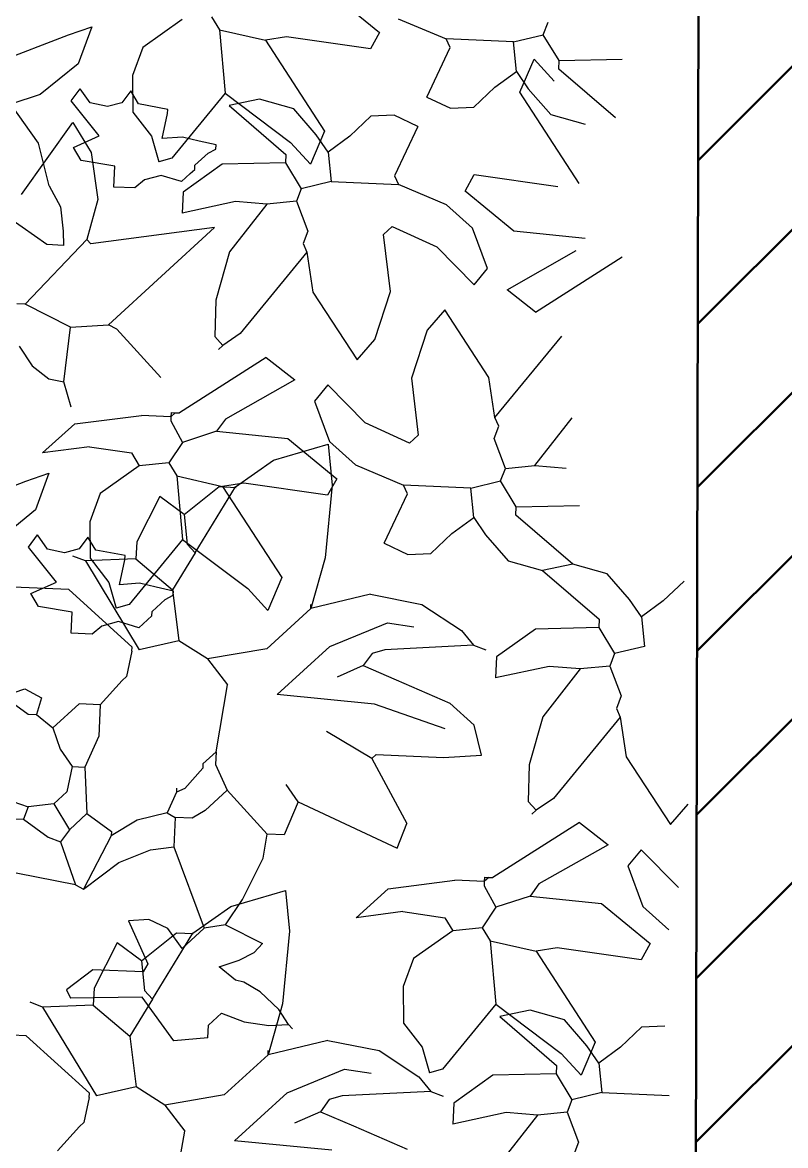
# Model space of a CAD drawing. Header units: inches. Extents: x 2960 to 8891, y 1487 to 4457.
# Drawn here: x 3254.6 to 3312.4, y 3528.1 to 3613.2 of the extents above; entities that cross this region are included whole.
import ezdxf

# ---------------------------------------------------------------- set-up
doc = ezdxf.new("R2010")
doc.units = ezdxf.units.IN
doc.header["$MEASUREMENT"] = 0
doc.layers.add('A-WALL-FULL', color=7, linetype='Continuous', lineweight=50)
doc.layers.add('G-HEDGE', color=96, linetype='Continuous', lineweight=25)

msp = doc.modelspace()

# ---------------------------------------------------------------- hatches: boundary and pattern name
at = {"layer": 'A-WALL-FULL'}
h = msp.add_hatch(dxfattribs=at)
h.set_pattern_fill('ANSI31', color=0, scale=70)
h.paths.add_polyline_path([(3048.355, 4456.673), (3048.355, 4386.673), (3048.355, 4161.673), (3038.355, 4161.673), (3038.355, 4091.673), (3920.413, 4091.673), (3920.413, 4161.673), (3910.413, 4161.673), (3910.413, 4386.673), (3910.413, 4456.673)])
h.paths.add_polyline_path([(3639.355, 4386.673), (3639.355, 4161.673), (3062.355, 4161.673), (3062.355, 4386.673)], flags=16)
h.paths.add_polyline_path([(3653.355, 4386.673), (3896.413, 4386.673), (3896.413, 4161.673), (3653.355, 4161.673)], flags=16)
h.paths.add_polyline_path([(3306.056, 3727.76), (3305.903, 3657.76), (3305.413, 3432.76), (3010.413, 3432.76), (3000.413, 3432.76), (3000.413, 3362.76), (3920.413, 3362.76), (3920.413, 3432.76), (3910.413, 3432.76), (3910.413, 3657.76), (3910.413, 3727.76)])
h.paths.add_polyline_path([(3896.413, 3657.76), (3896.413, 3432.76), (3319.413, 3432.76), (3319.413, 3657.76)], flags=16)
h.paths.add_polyline_path([(2996.413, 2154.488), (2996.413, 2084.488), (2996.413, 1859.488), (2986.413, 1859.488), (2986.413, 1789.488), (3920.413, 1789.488), (3920.413, 1859.488), (3910.413, 1859.488), (3910.413, 2084.488), (3910.413, 2154.488)])
h.paths.add_polyline_path([(3896.413, 2084.488), (3896.413, 1859.488), (3310.913, 1859.488), (3310.913, 2084.488)], flags=16)
h.paths.add_polyline_path([(3296.413, 2084.488), (3296.413, 1859.488), (3010.413, 1859.488), (3010.413, 2084.488)], flags=16)

# ---------------------------------------------------------------- linework, layer by layer
msp.add_line((3305.413, 3432.76), (3305.903, 3657.76), dxfattribs=at)
at = {"layer": 'G-HEDGE'}
for p, q in [((3277.957, 3615.493), (3281.655, 3612.459)), ((3268.939, 3613.652), (3269.535, 3612.668)), ((3258.098, 3612.271), (3259.854, 3612.887)), ((3259.854, 3612.887), (3258.833, 3610.091)), ((3266.695, 3613.43), (3263.73, 3611.325)), ((3283.071, 3613.496), (3286.711, 3611.972)), ((3294.066, 3612.291), (3294.427, 3613.232)), ((3250.631, 3609.405), (3258.098, 3612.271)), ((3269.535, 3612.668), (3273.011, 3611.878)), ((3269.535, 3612.668), (3269.963, 3607.861)), ((3274.618, 3612.127), (3273.011, 3611.878)), ((3280.963, 3611.212), (3274.618, 3612.127)), ((3281.655, 3612.459), (3280.963, 3611.212)), ((3287.001, 3611.322), (3286.711, 3611.972)), ((3291.808, 3611.75), (3286.711, 3611.972)), ((3291.808, 3611.75), (3294.066, 3612.291)), ((3295.257, 3610.323), (3294.066, 3612.291)), ((3263.73, 3611.325), (3262.956, 3609.189)), ((3273.011, 3611.878), (3277.498, 3604.979)), ((3285.241, 3607.568), (3287.001, 3611.322)), ((3292.029, 3609.506), (3291.808, 3611.75)), ((3292.295, 3607.926), (3293.362, 3610.433)), ((3294.885, 3608.77), (3293.362, 3610.433)), ((3295.23, 3609.686), (3295.257, 3610.323)), ((3295.257, 3610.323), (3300.05, 3610.433)), ((3258.833, 3610.091), (3255.946, 3607.76)), ((3290.381, 3608.302), (3292.029, 3609.506)), ((3292.029, 3609.506), (3292.929, 3608.191)), ((3299.537, 3605.987), (3295.23, 3609.686)), ((3262.956, 3609.189), (3262.982, 3606.423)), ((3255.946, 3607.76), (3253.72, 3607.036)), ((3258.306, 3607.271), (3258.984, 3608.199)), ((3259.745, 3607.123), (3258.984, 3608.199)), ((3262.807, 3608.032), (3262.145, 3607.132)), ((3263.403, 3607.048), (3262.807, 3608.032)), ((3269.963, 3607.861), (3265.917, 3602.93)), ((3269.963, 3607.861), (3274.908, 3604.134)), ((3288.789, 3606.797), (3290.381, 3608.302)), ((3296.782, 3601.027), (3292.295, 3607.926)), ((3292.929, 3608.191), (3294.628, 3606.235)), ((3255.825, 3604.072), (3253.72, 3607.036)), ((3260.424, 3604.624), (3258.306, 3607.271)), ((3261.041, 3606.837), (3259.745, 3607.123)), ((3262.145, 3607.132), (3261.041, 3606.837)), ((3265.619, 3606.633), (3263.403, 3607.048)), ((3272.559, 3607.397), (3270.257, 3606.917)), ((3270.257, 3606.917), (3274.564, 3603.219)), ((3275.166, 3606.669), (3272.559, 3607.397)), ((3285.241, 3607.568), (3287.027, 3606.72)), ((3262.982, 3606.423), (3264.394, 3604.593)), ((3265.204, 3604.416), (3265.605, 3606.314)), ((3265.605, 3606.314), (3265.619, 3606.633)), ((3276.864, 3604.714), (3275.166, 3606.669)), ((3281.004, 3606.108), (3279.412, 3604.603)), ((3282.767, 3606.184), (3281.004, 3606.108)), ((3284.552, 3605.336), (3282.767, 3606.184)), ((3287.027, 3606.72), (3288.789, 3606.797)), ((3294.628, 3606.235), (3297.235, 3605.507)), ((3254.531, 3600.18), (3258.416, 3605.646)), ((3258.416, 3605.646), (3259.823, 3603.354)), ((3284.552, 3605.336), (3282.792, 3601.583)), ((3258.471, 3603.752), (3260.424, 3604.624)), ((3264.394, 3604.593), (3264.948, 3602.653)), ((3266.721, 3604.533), (3265.204, 3604.416)), ((3267.986, 3604.229), (3266.721, 3604.533)), ((3277.498, 3604.979), (3276.431, 3602.471)), ((3277.764, 3603.398), (3276.864, 3604.714)), ((3279.412, 3604.603), (3277.764, 3603.398)), ((3256.642, 3600.843), (3255.825, 3604.072)), ((3259.067, 3602.768), (3258.471, 3603.752)), ((3269.282, 3603.945), (3267.986, 3604.229)), ((3268.667, 3603.307), (3269.268, 3603.626)), ((3269.268, 3603.626), (3269.282, 3603.945)), ((3274.908, 3604.134), (3276.431, 3602.471)), ((3261.601, 3602.339), (3259.067, 3602.768)), ((3259.823, 3603.354), (3260.322, 3599.791)), ((3265.917, 3602.93), (3264.948, 3602.653)), ((3267.669, 3602.393), (3268.667, 3603.307)), ((3274.536, 3602.581), (3269.743, 3602.471)), ((3274.564, 3603.219), (3274.536, 3602.581)), ((3274.536, 3602.581), (3275.728, 3600.614)), ((3277.764, 3603.398), (3277.986, 3601.154)), ((3256.447, 3596.384), (3248.705, 3601.828)), ((3261.532, 3600.745), (3261.601, 3602.339)), ((3267.322, 3601.77), (3266.658, 3601.161)), ((3269.743, 3602.471), (3266.778, 3600.365)), ((3267.322, 3601.77), (3267.655, 3602.075)), ((3267.655, 3602.075), (3267.669, 3602.393)), ((3263.853, 3601.288), (3263.125, 3600.676)), ((3265.122, 3601.632), (3263.853, 3601.288)), ((3266.658, 3601.161), (3265.122, 3601.632)), ((3277.986, 3601.154), (3275.728, 3600.614)), ((3277.986, 3601.154), (3283.083, 3600.932)), ((3282.792, 3601.583), (3283.083, 3600.932)), ((3286.722, 3599.409), (3283.083, 3600.932)), ((3288.138, 3600.446), (3288.831, 3601.692)), ((3288.831, 3601.692), (3295.175, 3600.778)), ((3256.642, 3600.843), (3257.481, 3599.247)), ((3263.125, 3600.676), (3261.532, 3600.745)), ((3266.778, 3600.365), (3266.709, 3598.773)), ((3275.728, 3600.614), (3275.367, 3599.672)), ((3291.837, 3597.412), (3288.138, 3600.446)), ((3257.481, 3599.247), (3257.693, 3597.395)), ((3260.322, 3599.791), (3259.49, 3596.772)), ((3270.755, 3599.644), (3266.709, 3598.773)), ((3273.123, 3599.451), (3270.295, 3595.825)), ((3273.123, 3599.451), (3270.755, 3599.644)), ((3275.367, 3599.672), (3273.123, 3599.451)), ((3275.367, 3599.672), (3276.225, 3597.401)), ((3288.697, 3597.633), (3286.722, 3599.409)), ((3269.151, 3597.672), (3259.795, 3596.438)), ((3261.123, 3590.316), (3269.151, 3597.672)), ((3282.626, 3597.759), (3281.96, 3597.151)), ((3282.626, 3597.76), (3285.997, 3596.215)), ((3289.829, 3594.572), (3288.697, 3597.633)), ((3254.807, 3591.868), (3259.49, 3596.772)), ((3257.693, 3597.395), (3257.722, 3596.328)), ((3259.795, 3596.438), (3259.49, 3596.772)), ((3276.225, 3597.401), (3275.865, 3596.459)), ((3282.478, 3592.837), (3281.96, 3597.151)), ((3297.238, 3596.857), (3291.837, 3597.412)), ((3257.722, 3596.328), (3256.447, 3596.384)), ((3270.295, 3595.825), (3269.257, 3592.185)), ((3276.156, 3595.807), (3271.099, 3589.643)), ((3275.865, 3596.459), (3276.156, 3595.807)), ((3276.156, 3595.807), (3276.612, 3592.785)), ((3285.997, 3596.215), (3288.818, 3593.34)), ((3291.323, 3592.965), (3296.56, 3595.929)), ((3293.484, 3591.275), (3300.05, 3595.457)), ((3288.818, 3593.34), (3289.829, 3594.572)), ((3276.612, 3592.785), (3279.951, 3587.661)), ((3281.295, 3589.199), (3282.478, 3592.837)), ((3293.484, 3591.275), (3291.323, 3592.965)), ((3254.807, 3591.868), (3254.17, 3591.896)), ((3258.242, 3590.123), (3254.807, 3591.868)), ((3269.257, 3592.185), (3269.174, 3589.408)), ((3286.605, 3591.43), (3285.262, 3589.893)), ((3289.944, 3586.306), (3286.606, 3591.43)), ((3257.743, 3585.994), (3258.242, 3590.123)), ((3258.242, 3590.123), (3261.123, 3590.316)), ((3261.747, 3589.97), (3261.123, 3590.316)), ((3265.099, 3586.312), (3261.747, 3589.97)), ((3285.262, 3589.893), (3284.078, 3586.255)), ((3269.174, 3589.408), (3269.783, 3588.743)), ((3271.099, 3589.643), (3269.783, 3588.743)), ((3279.951, 3587.662), (3281.295, 3589.199)), ((3290.4, 3583.285), (3295.457, 3589.449)), ((3254.349, 3588.696), (3255.339, 3587.193)), ((3269.783, 3588.743), (3269.451, 3588.438)), ((3273.072, 3587.817), (3266.506, 3583.634)), ((3273.072, 3587.817), (3275.234, 3586.127)), ((3255.339, 3587.193), (3256.616, 3586.216)), ((3256.616, 3586.216), (3257.743, 3585.994)), ((3258.297, 3584.054), (3257.743, 3585.994)), ((3275.234, 3586.127), (3269.996, 3583.162)), ((3277.739, 3585.752), (3276.728, 3584.519)), ((3280.56, 3582.876), (3277.739, 3585.752)), ((3284.078, 3586.255), (3284.596, 3581.941)), ((3290.4, 3583.285), (3289.944, 3586.306)), ((3276.728, 3584.519), (3277.859, 3581.458)), ((3258.577, 3582.797), (3263.625, 3583.44)), ((3265.855, 3583.343), (3263.625, 3583.44)), ((3265.855, 3583.343), (3265.841, 3583.025)), ((3265.841, 3583.025), (3266.727, 3581.39)), ((3265.869, 3583.662), (3265.855, 3583.343)), ((3266.187, 3583.648), (3265.855, 3583.343)), ((3265.869, 3583.662), (3266.187, 3583.648)), ((3266.187, 3583.648), (3266.506, 3583.634)), ((3269.996, 3583.162), (3269.318, 3582.234)), ((3290.691, 3582.633), (3290.4, 3583.285)), ((3293.434, 3579.641), (3296.261, 3583.267)), ((3256.136, 3580.6), (3258.577, 3582.797)), ((3269.318, 3582.234), (3266.727, 3581.39)), ((3269.318, 3582.234), (3274.72, 3581.68)), ((3283.931, 3581.332), (3280.56, 3582.876)), ((3290.331, 3581.691), (3290.691, 3582.633)), ((3266.727, 3581.39), (3265.702, 3579.839)), ((3274.72, 3581.68), (3278.418, 3578.646)), ((3277.859, 3581.458), (3279.834, 3579.683)), ((3283.931, 3581.332), (3284.596, 3581.941)), ((3291.19, 3579.42), (3290.331, 3581.691)), ((3259.69, 3581.059), (3256.136, 3580.6)), ((3259.69, 3581.059), (3262.862, 3580.601)), ((3262.862, 3580.601), (3263.458, 3579.617)), ((3273.619, 3580.048), (3277.776, 3581.249)), ((3277.776, 3581.249), (3278.081, 3578.164)), ((3263.458, 3579.617), (3260.493, 3577.512)), ((3265.702, 3579.839), (3263.458, 3579.617)), ((3265.702, 3579.839), (3266.298, 3578.855)), ((3270.746, 3578.023), (3273.619, 3580.048)), ((3279.834, 3579.683), (3283.474, 3578.16)), ((3291.19, 3579.42), (3293.433, 3579.641)), ((3293.434, 3579.641), (3295.802, 3579.448)), ((3254.861, 3578.458), (3256.617, 3579.074)), ((3256.617, 3579.074), (3255.596, 3576.278)), ((3266.298, 3578.855), (3269.774, 3578.065)), ((3266.298, 3578.855), (3266.726, 3574.049)), ((3290.829, 3578.478), (3291.19, 3579.42)), ((3247.394, 3575.592), (3254.861, 3578.458)), ((3266.867, 3575.925), (3269.513, 3578.045)), ((3267.698, 3573.016), (3270.746, 3578.023)), ((3269.513, 3578.045), (3270.788, 3577.989)), ((3271.381, 3578.314), (3269.774, 3578.065)), ((3269.774, 3578.065), (3274.261, 3571.166)), ((3277.726, 3577.4), (3271.381, 3578.314)), ((3278.081, 3578.164), (3277.548, 3572.659)), ((3278.418, 3578.646), (3277.726, 3577.4)), ((3283.764, 3577.509), (3283.474, 3578.16)), ((3288.571, 3577.937), (3283.474, 3578.16)), ((3288.571, 3577.937), (3290.829, 3578.478)), ((3288.792, 3575.694), (3288.571, 3577.937)), ((3292.02, 3576.51), (3290.829, 3578.478)), ((3260.493, 3577.512), (3259.719, 3575.376)), ((3265.011, 3577.283), (3263.265, 3573.848)), ((3266.867, 3575.925), (3265.011, 3577.283)), ((3282.004, 3573.755), (3283.764, 3577.509)), ((3255.596, 3576.278), (3252.709, 3573.947)), ((3291.993, 3575.873), (3292.02, 3576.51)), ((3292.02, 3576.51), (3296.813, 3576.62)), ((3259.719, 3575.376), (3259.745, 3572.61)), ((3266.867, 3575.925), (3267.088, 3573.681)), ((3287.144, 3574.489), (3288.792, 3575.694)), ((3288.792, 3575.694), (3289.692, 3574.378)), ((3296.3, 3572.174), (3291.993, 3575.873)), ((3285.552, 3572.984), (3287.144, 3574.489)), ((3255.069, 3573.458), (3255.747, 3574.386)), ((3256.508, 3573.31), (3255.747, 3574.386)), ((3259.57, 3574.219), (3258.908, 3573.319)), ((3260.166, 3573.235), (3259.57, 3574.219)), ((3266.726, 3574.049), (3262.68, 3569.117)), ((3263.265, 3573.848), (3263.209, 3572.574)), ((3266.726, 3574.049), (3271.671, 3570.321)), ((3267.088, 3573.681), (3267.698, 3573.016)), ((3282.004, 3573.755), (3283.79, 3572.907)), ((3289.692, 3574.378), (3291.391, 3572.422)), ((3257.187, 3570.811), (3255.069, 3573.458)), ((3257.805, 3573.025), (3256.508, 3573.31)), ((3258.908, 3573.319), (3257.805, 3573.025)), ((3259.372, 3572.421), (3258.43, 3572.782)), ((3262.382, 3572.82), (3260.166, 3573.235)), ((3262.368, 3572.501), (3262.382, 3572.82)), ((3267.698, 3573.016), (3265.979, 3570.218)), ((3283.79, 3572.907), (3285.552, 3572.984)), ((3263.209, 3572.574), (3259.372, 3572.421)), ((3259.372, 3572.421), (3263.451, 3565.688)), ((3259.745, 3572.61), (3261.157, 3570.78)), ((3261.967, 3570.603), (3262.368, 3572.501)), ((3263.209, 3572.574), (3265.979, 3570.218)), ((3277.548, 3572.659), (3276.452, 3568.804)), ((3291.391, 3572.422), (3293.998, 3571.694)), ((3296.3, 3572.174), (3293.998, 3571.694)), ((3298.906, 3571.447), (3296.3, 3572.174)), ((3274.261, 3571.166), (3273.194, 3568.659)), ((3293.998, 3571.694), (3298.305, 3567.996)), ((3300.605, 3569.491), (3298.906, 3571.447)), ((3258.128, 3570.241), (3247.805, 3570.691)), ((3255.234, 3569.939), (3257.187, 3570.811)), ((3262.918, 3565.883), (3258.128, 3570.241)), ((3261.157, 3570.78), (3261.711, 3568.84)), ((3263.484, 3570.72), (3261.967, 3570.603)), ((3264.749, 3570.416), (3263.484, 3570.72)), ((3266.045, 3570.133), (3264.749, 3570.416)), ((3265.979, 3570.218), (3266.45, 3566.367)), ((3271.671, 3570.321), (3273.194, 3568.659)), ((3304.745, 3570.885), (3303.153, 3569.38)), ((3255.83, 3568.955), (3255.234, 3569.939)), ((3264.432, 3568.58), (3265.43, 3569.494)), ((3265.43, 3569.494), (3266.031, 3569.813)), ((3266.031, 3569.813), (3266.045, 3570.133)), ((3280.968, 3569.884), (3276.452, 3568.804)), ((3280.968, 3569.884), (3284.869, 3569.115)), ((3301.505, 3568.175), (3300.605, 3569.491)), ((3303.153, 3569.38), (3301.505, 3568.175)), ((3258.364, 3568.526), (3255.83, 3568.955)), ((3258.295, 3566.933), (3258.364, 3568.526)), ((3262.68, 3569.117), (3261.711, 3568.84)), ((3264.418, 3568.262), (3264.432, 3568.58)), ((3276.452, 3568.804), (3273.127, 3565.757)), ((3276.452, 3568.804), (3276.466, 3569.123)), ((3284.869, 3569.115), (3287.862, 3567.142)), ((3261.886, 3567.819), (3260.616, 3567.475)), ((3263.421, 3567.348), (3261.886, 3567.819)), ((3264.085, 3567.958), (3263.421, 3567.348)), ((3264.085, 3567.958), (3264.418, 3568.262)), ((3277.888, 3565.927), (3282.251, 3567.71)), ((3282.251, 3567.71), (3284.252, 3567.418)), ((3298.305, 3567.996), (3298.277, 3567.358)), ((3301.505, 3568.175), (3301.726, 3565.932)), ((3259.888, 3566.863), (3258.295, 3566.933)), ((3260.616, 3567.475), (3259.888, 3566.863)), ((3287.862, 3567.142), (3288.78, 3566.032)), ((3293.484, 3567.249), (3290.519, 3565.143)), ((3298.277, 3567.358), (3293.484, 3567.249)), ((3298.277, 3567.358), (3299.469, 3565.391)), ((3266.45, 3566.367), (3263.451, 3565.688)), ((3268.625, 3564.996), (3266.45, 3566.367)), ((3288.78, 3566.032), (3282.062, 3565.686)), ((3288.78, 3566.032), (3289.722, 3565.672)), ((3262.904, 3565.564), (3262.502, 3563.666)), ((3262.904, 3565.564), (3262.918, 3565.883)), ((3273.127, 3565.757), (3268.625, 3564.996)), ((3273.898, 3562.291), (3277.888, 3565.927)), ((3281.092, 3565.41), (3280.414, 3564.482)), ((3282.062, 3565.686), (3281.092, 3565.41)), ((3290.519, 3565.143), (3290.45, 3563.55)), ((3299.469, 3565.391), (3299.108, 3564.449)), ((3301.726, 3565.932), (3299.469, 3565.391)), ((3268.625, 3564.996), (3270.135, 3563.014)), ((3280.414, 3564.482), (3278.46, 3563.609)), ((3280.414, 3564.482), (3282.92, 3563.415)), ((3294.496, 3564.421), (3290.45, 3563.55)), ((3296.864, 3564.228), (3294.496, 3564.421)), ((3299.108, 3564.449), (3296.864, 3564.228)), ((3299.108, 3564.449), (3299.966, 3562.178)), ((3262.502, 3563.666), (3262.17, 3563.362)), ((3282.92, 3563.415), (3286.993, 3561.641)), ((3296.864, 3564.228), (3294.036, 3560.602)), ((3253.179, 3562.157), (3254.8, 3562.725)), ((3254.8, 3562.725), (3256.046, 3562.032)), ((3262.17, 3563.362), (3260.493, 3561.519)), ((3269.275, 3557.945), (3270.135, 3563.014)), ((3253.179, 3562.157), (3255.035, 3560.8)), ((3256.046, 3562.032), (3255.672, 3560.772)), ((3281.269, 3561.562), (3273.898, 3562.291)), ((3299.966, 3562.178), (3299.606, 3561.236)), ((3258.9, 3561.589), (3256.905, 3559.761)), ((3260.493, 3561.519), (3258.9, 3561.589)), ((3260.493, 3561.519), (3260.394, 3559.126)), ((3286.642, 3559.695), (3281.269, 3561.562)), ((3286.993, 3561.641), (3288.836, 3559.965)), ((3299.606, 3561.236), (3299.897, 3560.584)), ((3255.035, 3560.8), (3255.672, 3560.772)), ((3255.672, 3560.772), (3256.905, 3559.761)), ((3294.036, 3560.602), (3292.998, 3556.962)), ((3299.897, 3560.584), (3294.84, 3554.42)), ((3299.897, 3560.584), (3300.353, 3557.563)), ((3256.905, 3559.761), (3257.473, 3558.14)), ((3281.064, 3557.431), (3277.642, 3559.495)), ((3289.375, 3557.706), (3288.836, 3559.965)), ((3260.394, 3559.126), (3259.329, 3556.782)), ((3257.473, 3558.14), (3258.373, 3556.824)), ((3269.275, 3557.945), (3268.277, 3557.031)), ((3269.275, 3557.945), (3269.233, 3556.989)), ((3281.064, 3557.431), (3281.396, 3557.735)), ((3281.396, 3557.735), (3286.493, 3557.513)), ((3286.493, 3557.513), (3289.375, 3557.706)), ((3300.353, 3557.563), (3303.692, 3552.438)), ((3258.373, 3556.824), (3257.971, 3554.926)), ((3258.373, 3556.824), (3259.329, 3556.782)), ((3259.329, 3556.782), (3259.494, 3553.263)), ((3268.263, 3556.711), (3266.92, 3555.175)), ((3268.277, 3557.031), (3268.263, 3556.711)), ((3269.233, 3556.989), (3270.106, 3555.036)), ((3281.064, 3557.431), (3283.723, 3552.527)), ((3292.998, 3556.962), (3292.914, 3554.185)), ((3257.971, 3554.926), (3256.974, 3554.012)), ((3266.282, 3555.202), (3266.268, 3554.883)), ((3266.92, 3555.175), (3266.268, 3554.883)), ((3270.106, 3555.036), (3268.444, 3553.512)), ((3270.106, 3555.036), (3273.153, 3551.71)), ((3275.495, 3554.162), (3274.594, 3555.478)), ((3251.903, 3554.872), (3255.048, 3553.777)), ((3266.268, 3554.883), (3265.562, 3553.318)), ((3275.495, 3554.162), (3274.428, 3551.654)), ((3275.495, 3554.162), (3283.002, 3550.643)), ((3292.914, 3554.185), (3293.524, 3553.52)), ((3294.84, 3554.42), (3293.524, 3553.52)), ((3255.048, 3553.777), (3254.688, 3552.835)), ((3256.974, 3554.012), (3255.048, 3553.777)), ((3256.974, 3554.012), (3258.165, 3552.045)), ((3259.494, 3553.263), (3258.165, 3552.045)), ((3259.494, 3553.263), (3261.35, 3551.906)), ((3265.562, 3553.318), (3263.304, 3552.778)), ((3265.562, 3553.318), (3266.185, 3552.971)), ((3268.444, 3553.512), (3267.46, 3552.916)), ((3293.524, 3553.52), (3293.192, 3553.216)), ((3303.692, 3552.439), (3305.036, 3553.976)), ((3253.095, 3552.904), (3254.688, 3552.835)), ((3254.688, 3552.835), (3256.544, 3551.477)), ((3263.304, 3552.778), (3261.337, 3551.587)), ((3266.185, 3552.971), (3266.088, 3550.742)), ((3267.46, 3552.916), (3266.185, 3552.971)), ((3283.002, 3550.643), (3283.723, 3552.527)), ((3296.813, 3552.594), (3290.247, 3548.412)), ((3296.813, 3552.594), (3298.974, 3550.904)), ((3258.165, 3552.045), (3257.486, 3551.117)), ((3261.337, 3551.587), (3259.244, 3547.528)), ((3261.35, 3551.906), (3261.337, 3551.587)), ((3272.832, 3549.892), (3273.153, 3551.71)), ((3274.428, 3551.654), (3273.153, 3551.71)), ((3256.544, 3551.477), (3257.486, 3551.117)), ((3257.486, 3551.117), (3258.622, 3547.875)), ((3264.299, 3550.509), (3266.088, 3550.742)), ((3266.088, 3550.742), (3268.373, 3544.577)), ((3298.974, 3550.904), (3293.737, 3547.94)), ((3261.912, 3549.569), (3264.299, 3550.509)), ((3271.289, 3546.765), (3272.832, 3549.892)), ((3301.48, 3550.529), (3300.468, 3549.297)), ((3304.301, 3547.654), (3301.48, 3550.529)), ((3258.622, 3547.875), (3252.291, 3549.109)), ((3259.244, 3547.528), (3261.912, 3549.569)), ((3300.468, 3549.297), (3301.6, 3546.236)), ((3282.318, 3547.574), (3287.366, 3548.217)), ((3289.596, 3548.12), (3287.366, 3548.217)), ((3289.596, 3548.12), (3289.582, 3547.802)), ((3289.61, 3548.439), (3289.596, 3548.12)), ((3289.928, 3548.426), (3289.596, 3548.12)), ((3289.61, 3548.439), (3289.928, 3548.426)), ((3289.928, 3548.426), (3290.247, 3548.412)), ((3258.622, 3547.875), (3259.244, 3547.528)), ((3270.382, 3546.235), (3274.539, 3547.436)), ((3274.539, 3547.436), (3274.844, 3544.351)), ((3279.877, 3545.377), (3282.318, 3547.574)), ((3289.582, 3547.802), (3290.468, 3546.167)), ((3293.737, 3547.94), (3293.059, 3547.012)), ((3269.98, 3544.826), (3271.289, 3546.765)), ((3293.059, 3547.012), (3290.468, 3546.167)), ((3293.059, 3547.012), (3298.461, 3546.457)), ((3298.461, 3546.457), (3302.159, 3543.423)), ((3267.509, 3544.211), (3270.382, 3546.235)), ((3283.431, 3545.836), (3279.877, 3545.377)), ((3283.431, 3545.836), (3286.603, 3545.378)), ((3290.468, 3546.167), (3289.443, 3544.616)), ((3301.6, 3546.236), (3303.575, 3544.46)), ((3264.186, 3545.232), (3262.652, 3545.146)), ((3262.652, 3545.146), (3264.107, 3541.89)), ((3265.622, 3544.555), (3264.186, 3545.232)), ((3269.98, 3544.826), (3268.373, 3544.577)), ((3269.98, 3544.826), (3272.792, 3543.427)), ((3286.603, 3545.378), (3287.199, 3544.394)), ((3263.63, 3542.112), (3266.276, 3544.232)), ((3264.461, 3539.203), (3267.509, 3544.211)), ((3266.71, 3543.053), (3265.622, 3544.555)), ((3266.276, 3544.232), (3267.551, 3544.176)), ((3268.373, 3544.577), (3266.71, 3543.053)), ((3274.844, 3544.351), (3274.311, 3538.846)), ((3287.199, 3544.394), (3284.234, 3542.289)), ((3289.443, 3544.616), (3287.199, 3544.394)), ((3289.443, 3544.616), (3290.039, 3543.633)), ((3261.774, 3543.471), (3260.028, 3540.035)), ((3263.63, 3542.112), (3261.774, 3543.471)), ((3272.168, 3542.734), (3272.792, 3543.427)), ((3290.039, 3543.633), (3293.515, 3542.842)), ((3290.039, 3543.633), (3290.467, 3538.826)), ((3295.122, 3543.091), (3293.515, 3542.842)), ((3301.467, 3542.177), (3295.122, 3543.091)), ((3302.159, 3543.423), (3301.467, 3542.177)), ((3269.522, 3541.654), (3271.03, 3542.169)), ((3271.03, 3542.169), (3272.168, 3542.734)), ((3284.234, 3542.289), (3283.46, 3540.153)), ((3293.515, 3542.842), (3298.002, 3535.943)), ((3259.936, 3541.433), (3257.955, 3539.923)), ((3263.76, 3541.267), (3259.936, 3541.433)), ((3263.63, 3542.112), (3263.851, 3539.868)), ((3264.107, 3541.89), (3263.76, 3541.267)), ((3270.756, 3540.643), (3269.522, 3541.654)), ((3271.367, 3540.496), (3270.756, 3540.643)), ((3272.625, 3539.765), (3271.367, 3540.496)), ((3257.955, 3539.923), (3258.247, 3539.273)), ((3260.028, 3540.035), (3259.972, 3538.761)), ((3263.851, 3539.868), (3264.461, 3539.203)), ((3274.032, 3538.414), (3272.625, 3539.765)), ((3283.46, 3540.153), (3283.486, 3537.388)), ((3256.135, 3538.608), (3255.193, 3538.969)), ((3259.972, 3538.761), (3256.135, 3538.608)), ((3263.676, 3539.355), (3258.247, 3539.273)), ((3259.972, 3538.761), (3262.742, 3536.405)), ((3264.461, 3539.203), (3262.742, 3536.405)), ((3266.086, 3536.058), (3263.676, 3539.355)), ((3274.311, 3538.846), (3273.215, 3534.991)), ((3290.467, 3538.826), (3286.421, 3533.894)), ((3290.467, 3538.826), (3295.412, 3535.098)), ((3256.135, 3538.608), (3260.214, 3531.875)), ((3268.691, 3537.221), (3269.689, 3538.135)), ((3269.689, 3538.135), (3271.412, 3537.484)), ((3274.759, 3537.276), (3274.032, 3538.414)), ((3293.063, 3538.362), (3290.761, 3537.882)), ((3290.761, 3537.882), (3295.068, 3534.183)), ((3295.669, 3537.634), (3293.063, 3538.362)), ((3268.65, 3536.265), (3268.691, 3537.221)), ((3271.412, 3537.484), (3273.276, 3537.219)), ((3273.276, 3537.219), (3274.759, 3537.276)), ((3274.758, 3537.276), (3275.063, 3536.943)), ((3283.486, 3537.388), (3284.898, 3535.557)), ((3297.368, 3535.678), (3295.669, 3537.634)), ((3301.508, 3537.072), (3299.916, 3535.567)), ((3303.271, 3537.149), (3301.508, 3537.072)), ((3254.891, 3536.428), (3244.568, 3536.879)), ((3259.681, 3532.07), (3254.891, 3536.428)), ((3262.742, 3536.405), (3263.213, 3532.554)), ((3268.65, 3536.265), (3266.086, 3536.058)), ((3277.731, 3536.071), (3273.215, 3534.991)), ((3277.731, 3536.071), (3281.632, 3535.302)), ((3284.898, 3535.557), (3285.452, 3533.617)), ((3298.002, 3535.943), (3296.935, 3533.436)), ((3298.268, 3534.363), (3297.368, 3535.678)), ((3299.916, 3535.567), (3298.268, 3534.363)), ((3273.215, 3534.991), (3269.89, 3531.944)), ((3273.215, 3534.991), (3273.229, 3535.31)), ((3281.632, 3535.302), (3284.625, 3533.329)), ((3295.412, 3535.098), (3296.935, 3533.436)), ((3274.651, 3532.114), (3279.014, 3533.897)), ((3279.014, 3533.897), (3281.015, 3533.606)), ((3286.421, 3533.894), (3285.452, 3533.617)), ((3295.068, 3534.183), (3295.04, 3533.546)), ((3298.268, 3534.363), (3298.489, 3532.119)), ((3284.625, 3533.329), (3285.543, 3532.219)), ((3290.247, 3533.436), (3287.282, 3531.33)), ((3295.04, 3533.546), (3290.247, 3533.436)), ((3295.04, 3533.546), (3296.232, 3531.578)), ((3259.667, 3531.751), (3259.681, 3532.07)), ((3263.213, 3532.554), (3260.214, 3531.875)), ((3265.388, 3531.183), (3263.213, 3532.554)), ((3269.89, 3531.944), (3265.388, 3531.183)), ((3270.661, 3528.479), (3274.651, 3532.114)), ((3285.543, 3532.219), (3278.825, 3531.873)), ((3285.543, 3532.219), (3286.485, 3531.859)), ((3298.489, 3532.119), (3296.232, 3531.578)), ((3298.489, 3532.119), (3303.587, 3531.896)), ((3259.667, 3531.751), (3259.265, 3529.853)), ((3265.388, 3531.183), (3266.898, 3529.202)), ((3277.855, 3531.597), (3277.177, 3530.669)), ((3278.825, 3531.873), (3277.855, 3531.597)), ((3287.282, 3531.33), (3287.213, 3529.737)), ((3296.232, 3531.578), (3295.871, 3530.636)), ((3277.177, 3530.669), (3275.223, 3529.796)), ((3277.177, 3530.669), (3279.683, 3529.602)), ((3291.259, 3530.608), (3287.213, 3529.737)), ((3293.627, 3530.415), (3290.799, 3526.789)), ((3293.627, 3530.416), (3291.259, 3530.608)), ((3295.871, 3530.636), (3293.627, 3530.415)), ((3295.871, 3530.636), (3296.729, 3528.365)), ((3258.933, 3529.549), (3257.256, 3527.707)), ((3259.265, 3529.853), (3258.933, 3529.549)), ((3279.683, 3529.602), (3283.756, 3527.828)), ((3266.038, 3524.132), (3266.898, 3529.202)), ((3278.032, 3527.749), (3270.661, 3528.479)), ((3296.729, 3528.365), (3296.369, 3527.423))]:
    msp.add_line(p, q, dxfattribs=at)
for centre in [(3258.128, 3570.241), (3254.891, 3536.428)]:
    msp.add_arc(centre, 0.0000399, 47.3475, 87.15048, dxfattribs=at)

doc.saveas('drawing.dxf')
